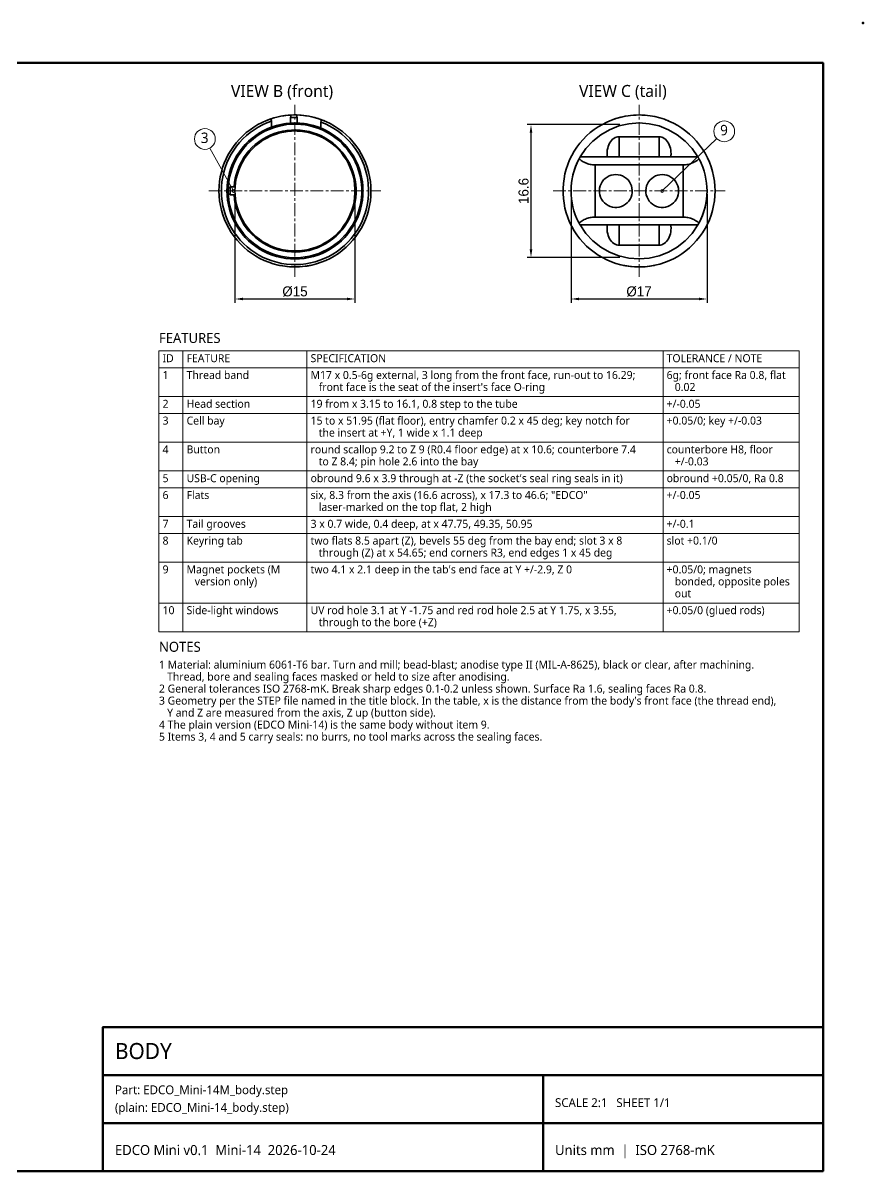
# Model space of a CAD drawing. Header units: millimetres. Extents: x 0 to 420, y 0 to 297.
# Drawn here: x 210 to 420, y 10 to 297 of the extents above; entities that cross this region are included whole.
import ezdxf

# ---------------------------------------------------------------- set-up
doc = ezdxf.new("R2010")
doc.units = ezdxf.units.MM
doc.linetypes.add('CENTER', pattern=[5.08, 3.175, -0.635, 0.635, -0.635])
for name, color, linetype, lineweight in [('BORDER', 7, 'Continuous', 50), ('CENTER', 1, 'CENTER', 13), ('DIM', 5, 'Continuous', 13), ('TABLE', 7, 'Continuous', 18), ('TEXT', 7, 'Continuous', 18), ('VISIBLE', 7, 'Continuous', 35)]:
    doc.layers.add(name, color=color, linetype=linetype, lineweight=lineweight)
doc.styles.add('OpenSans', font='OpenSans-Regular.ttf')
doc.dimstyles.new('FK', dxfattribs={"dimtxt": 2.5, "dimasz": 2, "dimexe": 1, "dimexo": 0.8, "dimgap": 0.6, "dimtad": 1, "dimdec": 3, "dimlfac": 0.5, "dimdsep": 46, "dimcen": 2.5, "dimclrd": 5, "dimclre": 5, "dimclrt": 7, "dimazin": 3, "dimtfac": 1, "dimtmove": 0, "dimatfit": 3})

msp = doc.modelspace()

# ---------------------------------------------------------------- linework, layer by layer
at = {"layer": 'BORDER'}
for p, q in [((230, 34), (410, 34)), ((340, 10), (340, 34)), ((230, 22), (410, 22))]:
    msp.add_line(p, q, dxfattribs=at)
for points in [[(10, 10), (410, 10), (410, 287), (10, 287)], [(230, 10), (410, 10), (410, 46), (230, 46)]]:
    msp.add_lwpolyline(points, close=True, dxfattribs=at)
msp.add_point((420, 297), dxfattribs=at)
at = {"layer": 'CENTER'}
for p, q in [((278, 233.5), (278, 276.5)), ((364, 233.5), (364, 276.5)), ((256.5, 255), (299.5, 255)), ((342.5, 255), (385.5, 255))]:
    msp.add_line(p, q, dxfattribs=at)
at = {"layer": 'DIM'}
for p, q in [((369.8, 255), (383.4245, 268.1102)), ((262.6, 255), (256.7318, 265.7194))]:
    msp.add_line(p, q, dxfattribs=at)
for centre, radius in [((255.4833, 268), 2.6), ((385.298, 269.913), 2.6), ((262.6, 255), 0.35), ((369.8, 255), 0.35)]:
    msp.add_circle(centre, radius, dxfattribs=at)
at = {"layer": 'TABLE'}
for p, q in [((244, 215), (404, 215)), ((244, 215), (244, 144.8)), ((250, 215), (250, 144.8)), ((281, 215), (281, 144.8)), ((370, 215), (370, 144.8)), ((404, 215), (404, 144.8)), ((244, 210.8), (404, 210.8)), ((244, 203.6), (404, 203.6)), ((244, 199.4), (404, 199.4)), ((244, 192.2), (404, 192.2)), ((244, 185), (404, 185)), ((244, 180.8), (404, 180.8)), ((244, 173.6), (404, 173.6)), ((244, 169.4), (404, 169.4)), ((244, 162.2), (404, 162.2)), ((244, 152), (404, 152)), ((244, 144.8), (404, 144.8))]:
    msp.add_line(p, q, dxfattribs=at)
at = {"layer": 'VISIBLE'}
for points in [[(259, 255), (259.0371, 256.1867), (259.1482, 257.3687), (259.333, 258.5415), (259.5906, 259.7005), (259.9201, 260.8411), (260.3203, 261.9589), (260.7894, 263.0496), (261.3258, 264.1088), (261.9272, 265.1324), (262.5914, 266.1165), (263.3158, 267.0571), (264.0975, 267.9507), (264.9335, 268.7938), (265.8206, 269.5829), (266.7552, 270.3151), (267.7336, 270.9876), (268.7522, 271.5975), (269.8069, 272.1427), (270.8936, 272.621), (272.008, 273.0304)], [(284.5935, 272.8192), (285.7212, 272.3604), (286.8172, 271.8302), (287.877, 271.231), (288.8962, 270.5651), (289.8707, 269.8353), (290.7964, 269.0446), (291.6696, 268.1962), (292.4867, 267.2937), (293.2443, 266.3407), (293.9393, 265.3411), (294.5689, 264.299), (295.1304, 263.2188), (295.6216, 262.1048), (296.0405, 260.9617), (296.3852, 259.794), (296.6545, 258.6067), (296.8472, 257.4046), (296.9625, 256.1926), (297, 254.9757), (296.9594, 253.7589), (296.841, 252.5472), (296.6453, 251.3456), (296.3729, 250.159), (296.0252, 248.9923), (295.6034, 247.8502), (295.1094, 246.7375), (294.5451, 245.6587), (293.9129, 244.6182), (293.2153, 243.6204), (292.4553, 242.6693), (291.6359, 241.7689), (290.7605, 240.9227), (289.8327, 240.1344), (288.8564, 239.4071), (287.8355, 238.7438), (286.7742, 238.1473), (285.6768, 237.6199), (284.548, 237.164), (283.3922, 236.7812), (282.2144, 236.4733), (281.0192, 236.2414), (279.8116, 236.0866), (278.5966, 236.0094), (277.3791, 236.0101), (276.1642, 236.0889), (274.9568, 236.2453), (273.762, 236.4787), (272.5845, 236.7881), (271.4292, 237.1724), (270.301, 237.6298), (269.2043, 238.1585), (268.1438, 238.7564), (267.1237, 239.421), (266.1483, 240.1495), (265.2215, 240.939), (264.3472, 241.7863), (263.529, 242.6878), (262.7702, 243.6399), (262.0739, 244.6386), (261.443, 245.6798), (260.8801, 246.7593), (260.3875, 247.8727), (259.9672, 249.0153), (259.6209, 250.1825), (259.3501, 251.3694), (259.1559, 252.5713), (259.039, 253.7832), (259, 255)], [(270.6, 272.4997), (270.6204, 272.5083), (270.6816, 272.534), (270.9266, 272.6343), (271.9172, 273)], [(272.0032, 273.0288), (272.008, 273.0304)], [(274.5, 273.6748), (273.4994, 273.4593), (272.7136, 273.2498), (272.008, 273.0304)], [(272.008, 273.0304), (272.0503, 272.7294), (272.1315, 272.439)], [(272.8617, 273.292), (272.2063, 273.0951)], [(272.8617, 273.292), (272.2063, 273.0951)], [(273.4084, 273.4369), (273.2731, 273.4026)], [(273.4084, 273.4369), (273.2731, 273.4026)], [(274.1912, 273.6143), (274.1912, 273.6143)], [(274.1912, 273.6143), (274.1912, 273.6143)], [(275.0205, 273.7649), (274.4395, 273.6634)], [(275.0205, 273.7649), (274.4395, 273.6634)], [(276.992, 273.9732), (276.2902, 273.9229), (275.5012, 273.835), (274.5, 273.6748)], [(275.2505, 273.8), (275.1423, 273.7839)], [(275.2505, 273.8), (275.1423, 273.7839)], [(275.2505, 273.8), (276.2811, 273.9221)], [(276.8685, 273.3652), (276.9492, 273.6689), (276.992, 273.9732)], [(276.8685, 273.3652), (277.6865, 273.3973), (278.505, 273.3931)], [(276.8685, 271.9623), (276.8685, 273.3652)], [(276.992, 273.9732), (277.699, 273.9976), (278.4065, 273.9957)], [(276.9945, 273.9734), (277, 273.9737)], [(278.4039, 273.9957), (278.4065, 273.9957)], [(281.5, 273.6748), (280.8414, 273.7863), (280.2291, 273.8688), (279.2416, 273.9594), (278.4065, 273.9957)], [(278.4065, 273.9957), (278.4407, 273.694), (278.505, 273.3931)], [(278.4065, 273.9957), (279.5376, 273.9377), (280.618, 273.8188)], [(278.505, 271.9925), (278.505, 273.3931)], [(280.6393, 273.8158), (280.665, 273.8122)], [(280.7317, 273.8026), (280.7495, 273.8)], [(280.7495, 273.8), (281.5549, 273.6645)], [(280.7495, 273.8), (281.5549, 273.6645)], [(284.5935, 272.8192), (283.7434, 273.1111), (282.7683, 273.3919), (282.1601, 273.539), (281.5, 273.6748)], [(281.5642, 273.6627), (281.5829, 273.6591)], [(281.5642, 273.6627), (281.5829, 273.6591)], [(281.797, 273.6167), (282.2984, 273.5074)], [(281.797, 273.6167), (282.2984, 273.5074)], [(282.6962, 273.4105), (283.0033, 273.3294)], [(282.6962, 273.4105), (283.0033, 273.3294)], [(283.1216, 273.2967), (283.1216, 273.2967)], [(283.1216, 273.2967), (283.1216, 273.2967)], [(283.4877, 273.1903), (283.684, 273.1299)], [(283.4877, 273.1903), (283.684, 273.1299)], [(283.7779, 273.1002), (283.9928, 273.0302), (284.0578, 273.0084), (284.0828, 273)], [(283.7779, 273.1002), (283.9928, 273.0302), (284.0578, 273.0084), (284.0828, 273)], [(284.1014, 272.9937), (284.0973, 272.9951)], [(284.1366, 272.9817), (284.1018, 272.9936)], [(284.2839, 272.9308), (284.4918, 272.8565)], [(284.495, 272.2155), (284.5596, 272.5132), (284.5935, 272.8192)], [(284.5468, 272.8365), (284.5935, 272.8192)], [(284.5959, 272.8183), (284.6, 272.8168)], [(284.5979, 272.8176), (284.5979, 272.8176)], [(284.6, 272.8168), (285.2008, 272.5826), (285.3502, 272.5207), (285.4, 272.4997)], [(383, 255), (382.9602, 256.2299), (382.8408, 257.4546), (382.6424, 258.669), (382.3658, 259.868), (382.0122, 261.0466), (381.583, 262.1999), (381.0801, 263.3229), (380.5055, 264.411), (379.8617, 265.4597), (379.1514, 266.4645), (378.3775, 267.4212), (377.5434, 268.3258), (376.6524, 269.1745), (375.7083, 269.9638), (374.7152, 270.6903), (373.6771, 271.351), (372.5984, 271.9431), (371.4836, 272.4641), (370.3375, 272.9119), (369.1648, 273.2846), (367.9704, 273.5805), (366.7593, 273.7986), (365.5367, 273.9378), (364.3077, 273.9975), (363.0773, 273.9776), (361.8508, 273.8781), (360.6334, 273.6994), (359.43, 273.4422), (358.2458, 273.1077), (357.0858, 272.6973), (355.9548, 272.2126), (354.8575, 271.6558), (353.7985, 271.029), (352.7824, 270.3351), (351.8132, 269.5768), (350.8952, 268.7574), (350.0322, 267.8803), (349.2278, 266.9491), (348.4853, 265.9679), (347.8079, 264.9406), (347.1984, 263.8716), (346.6594, 262.7655), (346.1931, 261.6267), (345.8015, 260.4602), (345.4862, 259.2707), (345.2486, 258.0634), (345.0896, 256.8432), (345.01, 255.6153), (345.01, 254.3847), (345.0896, 253.1568), (345.2486, 251.9366), (345.4862, 250.7293), (345.8015, 249.5398), (346.1931, 248.3733), (346.6594, 247.2345), (347.1984, 246.1284), (347.8079, 245.0594), (348.4853, 244.0321), (349.2278, 243.0509), (350.0322, 242.1197), (350.8952, 241.2426), (351.8132, 240.4232), (352.7824, 239.6649), (353.7985, 238.971), (354.8575, 238.3442), (355.9548, 237.7874), (357.0858, 237.3027), (358.2458, 236.8923), (359.43, 236.5578), (360.6334, 236.3006), (361.8508, 236.1219), (363.0773, 236.0224), (364.3077, 236.0025), (365.5367, 236.0622), (366.7593, 236.2014), (367.9704, 236.4195), (369.1648, 236.7154), (370.3375, 237.0881), (371.4836, 237.5359), (372.5984, 238.0569), (373.6771, 238.649), (374.7152, 239.3097), (375.7083, 240.0362), (376.6524, 240.8255), (377.5434, 241.6742), (378.3775, 242.5788), (379.1514, 243.5355), (379.8617, 244.5403), (380.5055, 245.589), (381.0801, 246.6771), (381.583, 247.8001), (382.0122, 248.9534), (382.3658, 250.132), (382.6424, 251.331), (382.8408, 252.5454), (382.9602, 253.7701), (383, 255)], [(361.2505, 273.8), (360.5813, 273.6899), (359.9731, 273.5684), (358.9589, 273.319), (358.2402, 273.1059), (358.0128, 273.032), (357.9439, 273.009), (357.9172, 273)], [(361.2505, 273.8), (360.5813, 273.6899), (359.9731, 273.5684), (358.9589, 273.319), (358.2402, 273.1059), (358.0128, 273.032), (357.9439, 273.009), (357.9172, 273)], [(360.4171, 273.6591), (360.5, 273.6748)], [(366.7495, 273.8), (366.0932, 273.8843), (365.4112, 273.9475), (364.7105, 273.9867), (364, 274), (363.2895, 273.9867), (362.5888, 273.9475), (361.9068, 273.8843), (361.2505, 273.8)], [(367.4976, 273.6753), (367.5, 273.6748)], [(370.3527, 272.9065), (370.3038, 272.9238)], [(371.4, 272.4997), (371.3876, 272.505), (371.3503, 272.5207), (371.2012, 272.5825), (370.6015, 272.8163)], [(284.495, 272.2155), (285.6139, 271.7508), (286.6997, 271.2134), (287.7478, 270.6058), (288.7537, 269.9304), (289.7129, 269.1904), (290.6214, 268.3888), (291.4752, 267.5292), (292.2705, 266.6152), (293.0039, 265.6509), (293.6723, 264.6404), (294.2728, 263.5882), (294.8027, 262.4987), (295.2597, 261.3766), (295.642, 260.227), (295.9477, 259.0546), (296.1756, 257.8647), (296.3247, 256.6624), (296.3944, 255.4529), (296.3844, 254.2414), (296.2946, 253.0331), (296.1255, 251.8335), (295.8778, 250.6475), (295.5526, 249.4804), (295.1513, 248.3373), (294.6757, 247.223), (294.1277, 246.1425), (293.5099, 245.1003), (292.8248, 244.1011), (292.0754, 243.1491), (291.265, 242.2485), (290.397, 241.4032), (289.4754, 240.6168), (288.504, 239.8928), (287.487, 239.2343), (286.4289, 238.6442), (285.3343, 238.1249), (284.2079, 237.6788), (283.0545, 237.3079), (281.8793, 237.0136), (280.6872, 236.7973), (279.4834, 236.6599), (278.2733, 236.602), (277.0619, 236.6239), (275.8547, 236.7255), (274.6567, 236.9063), (273.4732, 237.1655), (272.3094, 237.5021), (271.1702, 237.9145), (270.0606, 238.401), (268.9855, 238.9595), (267.9494, 239.5875), (266.9569, 240.2823), (266.0123, 241.041), (265.1196, 241.8601), (264.2828, 242.7363), (263.5055, 243.6656), (262.791, 244.644), (262.1425, 245.6673), (261.5627, 246.7311), (261.0541, 247.8308), (260.6191, 248.9615), (260.2594, 250.1184), (259.9766, 251.2965), (259.7719, 252.4906), (259.6463, 253.6956), (259.6002, 254.9063), (259.634, 256.1174), (259.7473, 257.3236), (259.9398, 258.5198), (260.2106, 259.7007), (260.5585, 260.8612), (260.982, 261.9963), (261.4793, 263.101), (262.0482, 264.1707), (262.6863, 265.2006), (263.3908, 266.1862), (264.1587, 267.1234), (264.9865, 268.008), (265.8707, 268.8362), (266.8076, 269.6044), (267.7929, 270.3093), (268.8226, 270.9479), (269.892, 271.5173), (270.9965, 272.015), (272.1315, 272.439)], [(261, 255), (261.0396, 256.1601), (261.1583, 257.3148), (261.3556, 258.4588), (261.6304, 259.5865), (261.9816, 260.693), (262.4074, 261.7728), (262.906, 262.8211), (263.4749, 263.8329), (264.1115, 264.8036), (264.8129, 265.7285), (265.5758, 266.6034), (266.3966, 267.4242), (267.2715, 268.1871), (268.1964, 268.8885), (269.1671, 269.5251), (270.1789, 270.094), (271.2272, 270.5926), (272.307, 271.0184), (273.4135, 271.3696), (274.5412, 271.6444), (275.6852, 271.8417), (276.8399, 271.9604), (278, 272), (279.1601, 271.9604), (280.3148, 271.8417), (281.4588, 271.6444), (282.5865, 271.3696), (283.693, 271.0184), (284.7728, 270.5926), (285.8211, 270.094), (286.8329, 269.5251), (287.8036, 268.8885), (288.7285, 268.1871), (289.6034, 267.4242), (290.4242, 266.6034), (291.1871, 265.7285), (291.8885, 264.8036), (292.5251, 263.8329), (293.094, 262.8211), (293.5926, 261.7728), (294.0184, 260.693), (294.3696, 259.5865), (294.6444, 258.4588), (294.8417, 257.3148), (294.9604, 256.1601), (295, 255), (294.9604, 253.8399), (294.8417, 252.6852), (294.6444, 251.5412), (294.3696, 250.4135), (294.0184, 249.307), (293.5926, 248.2272), (293.094, 247.1789), (292.5251, 246.1671), (291.8885, 245.1964), (291.1871, 244.2715), (290.4242, 243.3966), (289.6034, 242.5758), (288.7285, 241.8129), (287.8036, 241.1115), (286.8329, 240.4749), (285.8211, 239.906), (284.7728, 239.4074), (283.693, 238.9816), (282.5865, 238.6304), (281.4588, 238.3556), (280.3148, 238.1583), (279.1601, 238.0396), (278, 238), (276.8399, 238.0396), (275.6852, 238.1583), (274.5412, 238.3556), (273.4135, 238.6304), (272.307, 238.9816), (271.2272, 239.4074), (270.1789, 239.906), (269.1671, 240.4749), (268.1964, 241.1115), (267.2715, 241.8129), (266.3966, 242.5758), (265.5758, 243.3966), (264.8129, 244.2715), (264.1115, 245.1964), (263.4749, 246.1671), (262.906, 247.1789), (262.4074, 248.2272), (261.9816, 249.307), (261.6304, 250.4135), (261.3556, 251.5412), (261.1583, 252.6852), (261.0396, 253.8399), (261, 255)], [(261.3, 255), (261.3398, 256.1522), (261.459, 257.2988), (261.657, 258.4345), (261.9329, 259.5539), (262.2853, 260.6515), (262.7127, 261.7222), (263.2129, 262.7609), (263.7835, 263.7626), (264.422, 264.7225), (265.1251, 265.6361), (265.8896, 266.499), (266.7117, 267.3071), (267.5877, 268.0566), (268.5133, 268.7438), (269.4841, 269.3656), (270.4955, 269.9189), (271.5427, 270.4011), (272.6206, 270.8099), (273.7241, 271.1433), (274.8481, 271.3999), (275.987, 271.5782), (277.1356, 271.6776), (278.2883, 271.6975), (279.4395, 271.6378), (280.584, 271.4989), (281.7161, 271.2813), (282.8305, 270.9861), (283.9219, 270.6148), (284.9851, 270.169), (286.015, 269.651), (287.0066, 269.0631), (287.9554, 268.4082), (288.8567, 267.6894), (289.7063, 266.9102), (290.5001, 266.0741), (291.2344, 265.1854), (291.9055, 264.248), (292.5104, 263.2666), (293.0462, 262.2459), (293.5102, 261.1905), (293.9004, 260.1057), (294.2147, 258.9966), (294.4518, 257.8684), (294.6105, 256.7265), (294.69, 255.5764), (294.69, 254.4236), (294.6105, 253.2735), (294.4518, 252.1316), (294.2147, 251.0034), (293.9004, 249.8943), (293.5102, 248.8095), (293.0462, 247.7541), (292.5104, 246.7334), (291.9055, 245.752), (291.2344, 244.8146), (290.5001, 243.9259), (289.7063, 243.0898), (288.8567, 242.3106), (287.9554, 241.5918), (287.0066, 240.9369), (286.015, 240.349), (284.9851, 239.831), (283.9219, 239.3852), (282.8305, 239.0139), (281.7161, 238.7187), (280.584, 238.5011), (279.4395, 238.3622), (278.2883, 238.3025), (277.1356, 238.3224), (275.987, 238.4218), (274.8481, 238.6001), (273.7241, 238.8567), (272.6206, 239.1901), (271.5427, 239.5989), (270.4955, 240.0811), (269.4841, 240.6344), (268.5133, 241.2562), (267.5877, 241.9434), (266.7117, 242.6929), (265.8896, 243.501), (265.1251, 244.3639), (264.422, 245.2775), (263.7835, 246.2374), (263.2129, 247.2391), (262.7127, 248.2778), (262.2853, 249.3485), (261.9329, 250.4461), (261.657, 251.5655), (261.459, 252.7012), (261.3398, 253.8478), (261.3, 255)], [(262.7661, 256), (262.8783, 257.099), (263.0697, 258.187), (263.3393, 259.2584), (263.6856, 260.3074), (264.1069, 261.3286), (264.6009, 262.3167), (265.1651, 263.2665), (265.7965, 264.173), (266.4917, 265.0315), (267.2473, 265.8375), (268.0592, 266.5867), (268.9231, 267.2752), (269.8345, 267.8994), (270.7887, 268.4562), (271.7806, 268.9424), (272.8052, 269.3557), (273.8569, 269.6937), (274.9303, 269.9549), (276.0198, 270.1377), (277.1196, 270.2413), (278.2241, 270.265), (279.3274, 270.2088), (280.4237, 270.073), (281.5074, 269.8583), (282.5727, 269.5658), (283.614, 269.197), (284.626, 268.7538), (285.6032, 268.2387), (286.5407, 267.6542), (287.4334, 267.0034), (288.2767, 266.2898), (289.0662, 265.5171), (289.7978, 264.6894), (290.4676, 263.8108), (291.0721, 262.8862), (291.6081, 261.9202), (292.0729, 260.9181), (292.4641, 259.8849), (292.7794, 258.8261), (293.0174, 257.7474), (293.1768, 256.6542), (293.2567, 255.5524), (293.2567, 254.4476), (293.1768, 253.3458), (293.0174, 252.2526), (292.7794, 251.1739), (292.4641, 250.1151), (292.0729, 249.0819), (291.6081, 248.0798), (291.0721, 247.1138), (290.4676, 246.1892), (289.7978, 245.3106), (289.0662, 244.4829), (288.2767, 243.7102), (287.4334, 242.9966), (286.5407, 242.3458), (285.6032, 241.7613), (284.626, 241.2462), (283.614, 240.803), (282.5727, 240.4342), (281.5074, 240.1417), (280.4237, 239.927), (279.3274, 239.7911), (278.2241, 239.735), (277.1196, 239.7587), (276.0198, 239.8623), (274.9303, 240.0451), (273.8569, 240.3063), (272.8052, 240.6443), (271.7806, 241.0576), (270.7887, 241.5438), (269.8345, 242.1006), (268.9231, 242.7248), (268.0592, 243.4133), (267.2473, 244.1625), (266.4917, 244.9685), (265.7965, 245.827), (265.1651, 246.7335), (264.6009, 247.6833), (264.1069, 248.6714), (263.6856, 249.6926), (263.3393, 250.7416), (263.0697, 251.813), (262.8783, 252.901), (262.7661, 254)], [(263.0334, 256), (263.1448, 257.0793), (263.334, 258.1477), (263.5999, 259.1996), (263.9411, 260.2296), (264.3559, 261.2321), (264.8421, 262.2021), (265.3972, 263.1344), (266.0182, 264.0242), (266.7018, 264.8667), (267.4446, 265.6576), (268.2426, 266.3927), (269.0917, 267.0682), (269.9874, 267.6806), (270.925, 268.2267), (271.8996, 268.7035), (272.9062, 269.1086), (273.9394, 269.4399), (274.9938, 269.6957), (276.064, 269.8745), (277.1443, 269.9756), (278.229, 269.9983), (279.3126, 269.9425), (280.3893, 269.8085), (281.4535, 269.597), (282.4997, 269.3092), (283.5223, 268.9465), (284.516, 268.5108), (285.4756, 268.0044), (286.3961, 267.43), (287.2726, 266.7906), (288.1007, 266.0895), (288.8759, 265.3303), (289.5942, 264.5171), (290.2518, 263.6541), (290.8453, 262.7458), (291.3717, 261.797), (291.828, 260.8126), (292.212, 259.7978), (292.5216, 258.7579), (292.7553, 257.6984), (292.9118, 256.6247), (292.9902, 255.5425), (292.9902, 254.4575), (292.9118, 253.3753), (292.7553, 252.3016), (292.5216, 251.2421), (292.212, 250.2022), (291.828, 249.1874), (291.3717, 248.203), (290.8453, 247.2542), (290.2518, 246.3459), (289.5942, 245.4829), (288.8759, 244.6697), (288.1007, 243.9105), (287.2726, 243.2094), (286.3961, 242.57), (285.4756, 241.9956), (284.516, 241.4892), (283.5223, 241.0535), (282.4997, 240.6908), (281.4535, 240.403), (280.3893, 240.1915), (279.3126, 240.0575), (278.229, 240.0017), (277.1443, 240.0244), (276.064, 240.1255), (274.9938, 240.3043), (273.9394, 240.5601), (272.9062, 240.8914), (271.8996, 241.2965), (270.925, 241.7733), (269.9874, 242.3194), (269.0917, 242.9318), (268.2426, 243.6073), (267.4446, 244.3424), (266.7018, 245.1333), (266.0182, 245.9758), (265.3972, 246.8656), (264.8421, 247.7979), (264.3559, 248.7679), (263.9411, 249.7704), (263.5999, 250.8004), (263.334, 251.8523), (263.1448, 252.9207), (263.0334, 254)], [(272, 268.7477), (272.0358, 268.7633), (272.1432, 268.8093), (272.5713, 268.9832), (273.2806, 269.2382), (274.2275, 269.5178), (275.2616, 269.7479), (276.1673, 269.8876), (276.7824, 269.9505), (276.945, 269.9629), (276.9862, 269.9657), (277, 269.9666)], [(272.1315, 270.9549), (272.1315, 272.439)], [(273.1435, 271.2916), (273.7717, 271.4658), (274.4882, 271.6333), (275.2125, 271.7699), (275.8565, 271.8643)], [(277, 269.9666), (276.9644, 269.9642), (276.8571, 269.9564), (276.4224, 269.9168), (275.6876, 269.8207), (274.7125, 269.6353)], [(275.5881, 269.8048), (275.8146, 269.8399)], [(276.5184, 269.9267), (276.6917, 269.9428)], [(277, 269.9666), (277.5415, 269.993), (278.115, 269.9996), (279.1987, 269.952)], [(279.3804, 269.9364), (278.6405, 269.9863), (278.4598, 269.993), (278.4149, 269.9943), (278.4, 269.9947)], [(278.4, 269.9947), (278.4109, 269.9944), (278.4438, 269.9934), (278.5761, 269.9889), (279.1153, 269.9585), (280.0415, 269.8604), (280.6409, 269.7657), (281.2894, 269.6349), (281.9446, 269.472), (282.5667, 269.2879), (283.1406, 269.0916), (283.6448, 268.8974), (284.3586, 268.5856), (284.5396, 268.4994), (284.5849, 268.4774), (284.6, 268.47)], [(279.1991, 269.952), (279.2971, 269.9438)], [(279.2196, 271.9562), (280.2268, 271.8535), (280.8571, 271.7582), (281.5266, 271.6302), (282.1938, 271.4746), (282.8063, 271.3064), (283.7804, 270.9871)], [(279.3957, 269.9349), (279.3893, 269.9355)], [(280.4323, 269.8015), (279.4339, 269.9313)], [(279.9072, 269.8783), (280.2384, 269.832)], [(280.4082, 269.8054), (280.5771, 269.777)], [(284.495, 270.7103), (284.495, 272.2155)], [(378.7224, 263.5), (377.2911, 265.5993), (375.5629, 267.4619), (373.5764, 269.0461), (371.376, 270.3165), (369.0108, 271.2447), (366.5337, 271.8101), (364, 272), (361.4663, 271.8101), (358.9892, 271.2447), (356.624, 270.3165), (354.4236, 269.0461), (352.4371, 267.4619), (350.7089, 265.5993), (349.2776, 263.5)], [(273.3082, 269.2473), (272.3291, 268.8867), (272.0824, 268.7834), (272.0206, 268.7567), (272, 268.7477)], [(274.1701, 269.5028), (273.7488, 269.385)], [(274.4673, 269.5781), (274.4673, 269.5781)], [(280.5772, 269.7769), (280.5772, 269.7769)], [(280.5973, 269.7734), (280.6, 269.7729)], [(281.5025, 269.5854), (281.5, 269.586)], [(282.4678, 269.3192), (282.141, 269.4171)], [(283.5608, 268.9312), (282.9267, 269.1678)], [(284.6, 268.47), (284.5611, 268.489), (284.4446, 268.545), (283.9803, 268.7563)], [(359, 268.5724), (358.6641, 268.5455), (358.3324, 268.465), (358.0092, 268.332), (357.6983, 268.1482), (357.4039, 267.9157), (357.1295, 267.6377), (356.8787, 267.3176), (356.6545, 266.9593), (356.4598, 266.5675), (356.2971, 266.147), (356.1684, 265.7031), (356.0752, 265.2414), (356.0189, 264.7677), (356, 264.288)], [(369, 268.5724), (359, 268.5724)], [(359, 263.5), (359, 268.5724)], [(372, 264.288), (371.9811, 264.7677), (371.9248, 265.2414), (371.8316, 265.7031), (371.7029, 266.147), (371.5402, 266.5675), (371.3455, 266.9593), (371.1213, 267.3176), (370.8705, 267.6377), (370.5961, 267.9157), (370.3017, 268.1482), (369.9908, 268.332), (369.6676, 268.465), (369.3359, 268.5455), (369, 268.5724)], [(369, 263.5), (369, 268.5724)], [(356, 264.288), (356.0003, 264.2314), (356.001, 264.1748), (356.0024, 264.1182), (356.0042, 264.0617), (356.0065, 264.0052), (356.0094, 263.9487), (356.0128, 263.8923), (356.0167, 263.836), (356.0212, 263.7797), (356.0261, 263.7236), (356.0316, 263.6675), (356.0376, 263.6115), (356.0441, 263.5557), (356.0512, 263.5)], [(371.9488, 263.5), (371.9559, 263.5557), (371.9624, 263.6115), (371.9684, 263.6675), (371.9739, 263.7236), (371.9788, 263.7797), (371.9833, 263.836), (371.9872, 263.8923), (371.9906, 263.9487), (371.9935, 264.0052), (371.9958, 264.0617), (371.9976, 264.1182), (371.999, 264.1748), (371.9997, 264.2314), (372, 264.288)], [(349.0173, 263.0324), (348.5519, 262.0961), (348.1448, 261.133), (347.7978, 260.1467), (347.512, 259.1409), (347.2887, 258.1195), (347.1285, 257.0862), (347.0322, 256.0451), (347, 255)], [(349.0173, 263.0324), (348.523, 262.033), (348.1051, 261.0294), (347.7595, 260.0247), (347.4823, 259.0206), (347.2699, 258.0175), (347.1198, 257.0145), (347.03, 256.0097), (347, 255)], [(349.0173, 263.0324), (349.0354, 263.0661), (349.0536, 263.0997), (349.0719, 263.1333), (349.0902, 263.1668), (349.1086, 263.2003), (349.1271, 263.2338), (349.1456, 263.2672), (349.1642, 263.3006), (349.1829, 263.3339), (349.2017, 263.3672), (349.2206, 263.4005), (349.2395, 263.4337), (349.2585, 263.4669), (349.2776, 263.5)], [(353, 261.52), (352.6891, 261.5281), (352.379, 261.5522), (352.0705, 261.5924), (351.7646, 261.6486), (351.462, 261.7205), (351.1635, 261.808), (350.8699, 261.9108), (350.5821, 262.0288), (350.3008, 262.1614), (350.0267, 262.3085), (349.7606, 262.4696), (349.5032, 262.6443), (349.2553, 262.8321), (349.0173, 263.0324)], [(378.7224, 263.5), (349.2776, 263.5)], [(353, 261.52), (375, 261.52)], [(353, 248.48), (353, 261.52)], [(378.9827, 263.0324), (378.7447, 262.8321), (378.4968, 262.6443), (378.2394, 262.4696), (377.9733, 262.3085), (377.6992, 262.1614), (377.4179, 262.0288), (377.1301, 261.9108), (376.8365, 261.808), (376.538, 261.7205), (376.2354, 261.6486), (375.9295, 261.5924), (375.621, 261.5522), (375.3109, 261.5281), (375, 261.52)], [(375, 248.48), (375, 261.52)], [(378.7224, 263.5), (378.7415, 263.4669), (378.7605, 263.4337), (378.7794, 263.4005), (378.7983, 263.3672), (378.8171, 263.3339), (378.8358, 263.3006), (378.8544, 263.2672), (378.8729, 263.2338), (378.8914, 263.2003), (378.9098, 263.1668), (378.9281, 263.1333), (378.9464, 263.0997), (378.9646, 263.0661), (378.9827, 263.0324)], [(381, 255), (380.9717, 255.9805), (380.8861, 256.9644), (380.7416, 257.9527), (380.5362, 258.9437), (380.2681, 259.9345), (379.9286, 260.9398), (379.5052, 261.9705), (379.2574, 262.4975), (378.9827, 263.0324)], [(358.2, 259.1), (357.6294, 259.0601), (357.0699, 258.9412), (356.5324, 258.7455), (356.0273, 258.477), (355.5646, 258.1408), (355.1531, 257.7434), (354.8009, 257.2927), (354.5149, 256.7973), (354.3007, 256.267), (354.1623, 255.712), (354.1025, 255.1431), (354.1225, 254.5714), (354.2218, 254.0081), (354.3985, 253.4641), (354.6493, 252.95), (354.9692, 252.4758), (355.3519, 252.0507), (355.7901, 251.683), (356.2752, 251.3799), (356.7977, 251.1473), (357.3476, 250.9896), (357.914, 250.91), (358.486, 250.91), (359.0524, 250.9896), (359.6023, 251.1473), (360.1248, 251.3799), (360.6099, 251.683), (361.0481, 252.0507), (361.4308, 252.4758), (361.7507, 252.95), (362.0015, 253.4641), (362.1782, 254.0081), (362.2775, 254.5714), (362.2975, 255.1431), (362.2377, 255.712), (362.0993, 256.267), (361.8851, 256.7973), (361.5991, 257.2927), (361.2469, 257.7434), (360.8354, 258.1408), (360.3727, 258.477), (359.8676, 258.7455), (359.3301, 258.9412), (358.7706, 259.0601), (358.2, 259.1)], [(369.8, 259.1), (369.2294, 259.0601), (368.6699, 258.9412), (368.1324, 258.7455), (367.6273, 258.477), (367.1646, 258.1408), (366.7531, 257.7434), (366.4009, 257.2927), (366.1149, 256.7973), (365.9007, 256.267), (365.7623, 255.712), (365.7025, 255.1431), (365.7225, 254.5714), (365.8218, 254.0081), (365.9985, 253.4641), (366.2493, 252.95), (366.5692, 252.4758), (366.9519, 252.0507), (367.3901, 251.683), (367.8752, 251.3799), (368.3977, 251.1473), (368.9476, 250.9896), (369.514, 250.91), (370.086, 250.91), (370.6524, 250.9896), (371.2023, 251.1473), (371.7248, 251.3799), (372.2099, 251.683), (372.6481, 252.0507), (373.0308, 252.4758), (373.3507, 252.95), (373.6015, 253.4641), (373.7782, 254.0081), (373.8775, 254.5714), (373.8975, 255.1431), (373.8377, 255.712), (373.6993, 256.267), (373.4851, 256.7973), (373.1991, 257.2927), (372.8469, 257.7434), (372.4354, 258.1408), (371.9727, 258.477), (371.4676, 258.7455), (370.9301, 258.9412), (370.3706, 259.0601), (369.8, 259.1)], [(262.7661, 256), (261.8, 256)], [(261.8, 256), (261.8, 254)], [(262.7661, 256), (262.7854, 256), (262.8046, 256), (262.8238, 256), (262.843, 256), (262.8621, 256), (262.8812, 256), (262.9003, 256), (262.9194, 256), (262.9385, 256), (262.9575, 256), (262.9765, 256), (262.9955, 256), (263.0144, 256), (263.0334, 256)], [(263, 255), (263.0334, 256)], [(262.7661, 254), (261.8, 254)], [(262.7661, 254), (262.7854, 254), (262.8046, 254), (262.8238, 254), (262.843, 254), (262.8621, 254), (262.8812, 254), (262.9003, 254), (262.9194, 254), (262.9385, 254), (262.9575, 254), (262.9765, 254), (262.9955, 254), (263.0144, 254), (263.0334, 254)], [(263.0334, 254), (263, 255)], [(347, 255), (347.0283, 254.0193), (347.1139, 253.0355), (347.2584, 252.0471), (347.4638, 251.0562), (347.7319, 250.0654), (348.0715, 249.0602), (348.4948, 248.0294), (348.7426, 247.5025), (349.0173, 246.9676)], [(347, 255), (347, 255)], [(378.9827, 246.9676), (379.4481, 247.9039), (379.8552, 248.867), (380.2022, 249.8533), (380.488, 250.8591), (380.7113, 251.8805), (380.8715, 252.9138), (380.9678, 253.9549), (381, 255)], [(378.9827, 246.9676), (379.477, 247.967), (379.8949, 248.9706), (380.2405, 249.9753), (380.5177, 250.9794), (380.7301, 251.9825), (380.8802, 252.9855), (380.97, 253.9903), (381, 255)], [(380.9998, 255.0771), (380.999, 255.1822)], [(381, 255), (381, 255)], [(353, 248.48), (352.6891, 248.4719), (352.379, 248.4478), (352.0705, 248.4076), (351.7646, 248.3514), (351.462, 248.2795), (351.1635, 248.192), (350.8699, 248.0892), (350.5821, 247.9712), (350.3008, 247.8386), (350.0267, 247.6915), (349.7606, 247.5304), (349.5032, 247.3557), (349.2553, 247.1679), (349.0173, 246.9676)], [(349.0173, 246.9676), (349.0354, 246.9339), (349.0536, 246.9003), (349.0719, 246.8667), (349.0902, 246.8332), (349.1086, 246.7996), (349.1271, 246.7662), (349.1456, 246.7328), (349.1642, 246.6994), (349.1829, 246.6661), (349.2017, 246.6328), (349.2206, 246.5995), (349.2395, 246.5663), (349.2585, 246.5331), (349.2776, 246.5)], [(353, 248.48), (375, 248.48)], [(378.9827, 246.9676), (378.7447, 247.1679), (378.4968, 247.3557), (378.2394, 247.5304), (377.9733, 247.6915), (377.6992, 247.8386), (377.4179, 247.9712), (377.1301, 248.0892), (376.8365, 248.192), (376.538, 248.2795), (376.2354, 248.3514), (375.9295, 248.4076), (375.621, 248.4478), (375.3109, 248.4719), (375, 248.48)], [(378.7224, 246.5), (378.7415, 246.5331), (378.7605, 246.5663), (378.7794, 246.5995), (378.7983, 246.6328), (378.8171, 246.6661), (378.8358, 246.6994), (378.8544, 246.7328), (378.8729, 246.7662), (378.8914, 246.7996), (378.9098, 246.8332), (378.9281, 246.8667), (378.9464, 246.9003), (378.9646, 246.9339), (378.9827, 246.9676)], [(378.7224, 246.5), (377.2911, 244.4007), (375.5629, 242.5381), (373.5764, 240.9539), (371.376, 239.6835), (369.0108, 238.7553), (366.5337, 238.1899), (364, 238), (361.4663, 238.1899), (358.9892, 238.7553), (356.624, 239.6835), (354.4236, 240.9539), (352.4371, 242.5381), (350.7089, 244.4007), (349.2776, 246.5)], [(349.2776, 246.5), (378.7224, 246.5)], [(356, 245.712), (356.0003, 245.7686), (356.001, 245.8252), (356.0024, 245.8818), (356.0042, 245.9383), (356.0065, 245.9948), (356.0094, 246.0513), (356.0128, 246.1077), (356.0167, 246.164), (356.0212, 246.2203), (356.0261, 246.2764), (356.0316, 246.3325), (356.0376, 246.3885), (356.0441, 246.4443), (356.0512, 246.5)], [(359, 241.4276), (358.6641, 241.4545), (358.3324, 241.535), (358.0092, 241.668), (357.6983, 241.8518), (357.4039, 242.0843), (357.1295, 242.3623), (356.8787, 242.6824), (356.6545, 243.0407), (356.4598, 243.4325), (356.2971, 243.853), (356.1684, 244.2969), (356.0752, 244.7586), (356.0189, 245.2323), (356, 245.712)], [(359, 241.4276), (359, 246.5)], [(369, 241.4276), (369, 246.5)], [(372, 245.712), (371.9811, 245.2323), (371.9248, 244.7586), (371.8316, 244.2969), (371.7029, 243.853), (371.5402, 243.4325), (371.3455, 243.0407), (371.1213, 242.6824), (370.8705, 242.3623), (370.5961, 242.0843), (370.3017, 241.8518), (369.9908, 241.668), (369.6676, 241.535), (369.3359, 241.4545), (369, 241.4276)], [(371.9488, 246.5), (371.9559, 246.4443), (371.9624, 246.3885), (371.9684, 246.3325), (371.9739, 246.2764), (371.9788, 246.2203), (371.9833, 246.164), (371.9872, 246.1077), (371.9906, 246.0513), (371.9935, 245.9948), (371.9958, 245.9383), (371.9976, 245.8818), (371.999, 245.8252), (371.9997, 245.7686), (372, 245.712)], [(369, 241.4276), (359, 241.4276)], [(281.9, 240.5159), (281.8852, 240.5119), (281.8408, 240.5001), (281.6623, 240.454), (280.9349, 240.2899), (280.3758, 240.1893), (279.6809, 240.0945), (278.8653, 240.025), (277.9739, 240), (277.0864, 240.0279), (276.2754, 240.0995), (275.5957, 240.1939), (275.0479, 240.2934), (274.3332, 240.4551), (274.1581, 240.5004), (274.1145, 240.512), (274.1, 240.5159)], [(274.1, 236.4046), (274.1123, 236.402), (274.1492, 236.3943), (274.2976, 236.3642), (274.902, 236.2543), (275.9492, 236.111), (276.6572, 236.0475), (277.4527, 236.0079), (278.2877, 236.0022), (279.1092, 236.0324), (279.877, 236.0929), (280.5594, 236.1732), (281.549, 236.3344), (281.8112, 236.3862), (281.8777, 236.3999), (281.9, 236.4046)], [(367.9, 236.4046), (367.8877, 236.402), (367.8508, 236.3943), (367.7024, 236.3642), (367.098, 236.2543), (366.0508, 236.111), (365.3428, 236.0475), (364.5473, 236.0079), (363.7123, 236.0022), (362.8908, 236.0324), (362.123, 236.0929), (361.4406, 236.1732), (360.451, 236.3344), (360.1888, 236.3862), (360.1223, 236.3999), (360.1, 236.4046)]]:
    msp.add_lwpolyline(points, dxfattribs=at)

# ---------------------------------------------------------------- texts
at = {"layer": 'TEXT', "style": 'OpenSans'}
for s, height, p in [('VIEW B (front)', 3, (262, 278.5)), ('VIEW C (tail)', 3, (349, 278.5)), ('9', 2.6, (384.2775, 268.913)), ('3', 2.6, (254.4628, 267)), ('FEATURES', 2.5, (244, 217)), ('ID', 2, (244.9, 212.2)), ('FEATURE', 2, (250.9, 212.2)), ('SPECIFICATION', 2, (281.9, 212.2)), ('TOLERANCE / NOTE', 2, (370.9, 212.2)), ('1', 2, (244.9, 208)), ('Thread band', 2, (250.9, 208)), ('M17 x 0.5-6g external, 3 long from the front face, run-out to 16.29;', 2, (281.9, 208)), ('6g; front face Ra 0.8, flat', 2, (370.9, 208)), ("   front face is the seat of the insert's face O-ring", 2, (281.9, 205)), ('   0.02', 2, (370.9, 205)), ('2', 2, (244.9, 200.8)), ('Head section', 2, (250.9, 200.8)), ('19 from x 3.15 to 16.1, 0.8 step to the tube', 2, (281.9, 200.8)), ('+/-0.05', 2, (370.9, 200.8)), ('3', 2, (244.9, 196.6)), ('Cell bay', 2, (250.9, 196.6)), ('15 to x 51.95 (flat floor), entry chamfer 0.2 x 45 deg; key notch for', 2, (281.9, 196.6)), ('+0.05/0; key +/-0.03', 2, (370.9, 196.6)), ('   the insert at +Y, 1 wide x 1.1 deep', 2, (281.9, 193.6)), ('4', 2, (244.9, 189.4)), ('Button', 2, (250.9, 189.4)), ('round scallop 9.2 to Z 9 (R0.4 floor edge) at x 10.6; counterbore 7.4', 2, (281.9, 189.4)), ('counterbore H8, floor', 2, (370.9, 189.4)), ('   to Z 8.4; pin hole 2.6 into the bay', 2, (281.9, 186.4)), ('   +/-0.03', 2, (370.9, 186.4)), ('5', 2, (244.9, 182.2)), ('USB-C opening', 2, (250.9, 182.2)), ("obround 9.6 x 3.9 through at -Z (the socket's seal ring seals in it)", 2, (281.9, 182.2)), ('obround +0.05/0, Ra 0.8', 2, (370.9, 182.2)), ('6', 2, (244.9, 178)), ('Flats', 2, (250.9, 178)), ('six, 8.3 from the axis (16.6 across), x 17.3 to 46.6; "EDCO"', 2, (281.9, 178)), ('+/-0.05', 2, (370.9, 178)), ('   laser-marked on the top flat, 2 high', 2, (281.9, 175)), ('7', 2, (244.9, 170.8)), ('Tail grooves', 2, (250.9, 170.8)), ('3 x 0.7 wide, 0.4 deep, at x 47.75, 49.35, 50.95', 2, (281.9, 170.8)), ('+/-0.1', 2, (370.9, 170.8)), ('8', 2, (244.9, 166.6)), ('Keyring tab', 2, (250.9, 166.6)), ('two flats 8.5 apart (Z), bevels 55 deg from the bay end; slot 3 x 8', 2, (281.9, 166.6)), ('slot +0.1/0', 2, (370.9, 166.6)), ('   through (Z) at x 54.65; end corners R3, end edges 1 x 45 deg', 2, (281.9, 163.6)), ('9', 2, (244.9, 159.4)), ('Magnet pockets (M', 2, (250.9, 159.4)), ("two 4.1 x 2.1 deep in the tab's end face at Y +/-2.9, Z 0", 2, (281.9, 159.4)), ('+0.05/0; magnets', 2, (370.9, 159.4)), ('   version only)', 2, (250.9, 156.4)), ('   bonded, opposite poles', 2, (370.9, 156.4)), ('   out', 2, (370.9, 153.4)), ('10', 2, (244.9, 149.2)), ('Side-light windows', 2, (250.9, 149.2)), ('UV rod hole 3.1 at Y -1.75 and red rod hole 2.5 at Y 1.75, x 3.55,', 2, (281.9, 149.2)), ('+0.05/0 (glued rods)', 2, (370.9, 149.2)), ('   through to the bore (+Z)', 2, (281.9, 146.2)), ('NOTES', 2.5, (244, 139.8)), ('1 Material: aluminium 6061-T6 bar. Turn and mill; bead-blast; anodise type II (MIL-A-8625), black or clear, after machining.', 2, (244, 135.6)), ('   Thread, bore and sealing faces masked or held to size after anodising.', 2, (244, 132.6)), ('2 General tolerances ISO 2768-mK. Break sharp edges 0.1-0.2 unless shown. Surface Ra 1.6, sealing faces Ra 0.8.', 2, (244, 129.6)), ("3 Geometry per the STEP file named in the title block. In the table, x is the distance from the body's front face (the thread end),", 2, (244, 126.6)), ('   Y and Z are measured from the axis, Z up (button side).', 2, (244, 123.6)), ('4 The plain version (EDCO Mini-14) is the same body without item 9.', 2, (244, 120.6)), ('5 Items 3, 4 and 5 carry seals: no burrs, no tool marks across the sealing faces.', 2, (244, 117.6)), ('BODY', 4, (233, 38)), ('Part: EDCO_Mini-14M_body.step', 2.2, (233, 29.2)), ('(plain: EDCO_Mini-14_body.step)', 2.2, (233, 24.8)), ('SCALE 2:1   SHEET 1/1', 2.2, (343, 26)), ('EDCO Mini v0.1  Mini-14  2026-10-24', 2.5, (233, 14)), ('Units mm  |  ISO 2768-mK', 2.5, (343, 14))]:
    msp.add_text(s, height=height, dxfattribs=at).set_placement(p)

# ---------------------------------------------------------------- dimensions: what is measured, and where the dimension line sits
at = {"layer": 'DIM'}
msp.add_linear_dim(base=(337, 238.4), p1=(360, 238.4), p2=(360, 271.6), angle=90, dimstyle='FK', dxfattribs=at).render()
for base, p1, p2 in [((263, 228), (263, 255), (293, 255)), ((347, 228), (347, 255), (381, 255))]:
    msp.add_linear_dim(base=base, p1=p1, p2=p2, text='%%c<>', dimstyle='FK', dxfattribs=at).render()

doc.saveas('drawing.dxf')
